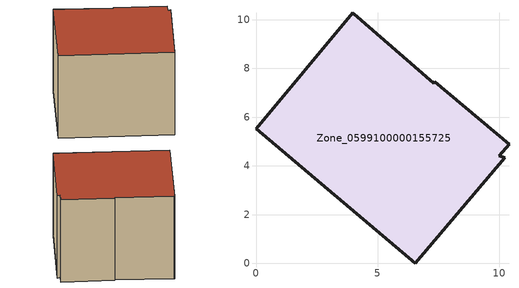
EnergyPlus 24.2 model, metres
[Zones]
Zone_0599100000155725
 floor ground (C_G): 7.34,7.45 10.39,4.88 9.99,4.41 10.21,4.34 6.54,0 0,5.53 3.97,10.29 4.02,10.24 7.29,7.39 z0.16
 wall outside (C_F): 7.29,7.39 4.02,10.24 3.97,10.29 0,5.53 6.54,0 10.21,4.34 9.99,4.41 10.39,4.88 7.34,7.45 7.29,7.39 z0.16:7.4
 roof outside (C_R): 10.39,4.88 7.34,7.45 7.29,7.39 4.02,10.24 3.97,10.29 0,5.53 6.54,0 10.21,4.34 9.99,4.41 z7.4
[BUILDING]
Pand.0599100000155725: North Axis=0; Terrain=City; Loads Convergence Tolerance Value=0.04; Temperature Convergence Tolerance Value=0.4; Solar Distribution=FullExterior; Maximum Number of Warmup Days=25; Minimum Number of Warmup Days=1
[Site:Location]
Rotterdam.The.Hague.AP_ZH_NLD Design_Conditions: Latitude=51.96; Longitude=4.45; Time Zone=1; Elevation=-4.5
[SITE:GROUNDTEMPERATURE:BUILDINGSURFACE]
18, 18, 18, 18, 18, 18, 18, 18, 18, 18, 18, 18
[MATERIAL] Thermal Absorptance=0.9; Solar Absorptance=0.7; Visible Absorptance=0.7
Name | Roughness | Thickness | Conductivity | Density | Specific Heat
G.TC.1946-1964 | MediumSmooth | 0.15 | 1 | 540 | 1210
F.TC.1946-1964 | Rough | 0.3 | 0.857143 | 1920 | 840
R.TC.1946-1964 | MediumRough | 0.2 | 0.235294 | 1500 | 1000
[CONSTRUCTION]
C_G: G.TC.1946-1964
C_F: F.TC.1946-1964
C_R: R.TC.1946-1964
[ZONE]
Zone_0599100000155725: Type=1; Multiplier=1; Ceiling Height=Autocalculate; Volume=Autocalculate; Floor Area=autocalculate; Part of Total Floor Area=Yes
[ZONEINFILTRATION:DESIGNFLOWRATE]
Infil_Zone_0599100000155725: Zone or ZoneList or Space or SpaceList=Zone_0599100000155725; Schedule=AlwaysOn; Design Flow Rate Calculation Method=Flow/Area; Flow Rate per Floor Area=0.003; Constant Term Coefficient=1; Temperature Term Coefficient=0; Velocity Term Coefficient=0; Velocity Squared Term Coefficient=0
[HVACTEMPLATE:ZONE:IDEALLOADSAIRSYSTEM]
Zone_0599100000155725: Maximum Heating Supply Air Temperature=50; Minimum Cooling Supply Air Temperature=13; Maximum Heating Supply Air Humidity Ratio=0.0156; Minimum Cooling Supply Air Humidity Ratio=0.0077; Heating Limit=NoLimit; Cooling Limit=NoLimit; Dehumidification Control Type=ConstantSensibleHeatRatio; Cooling Sensible Heat Ratio=0.7; Dehumidification Setpoint=60; Humidification Control Type=None; Humidification Setpoint=30; Outdoor Air Method=None; Outdoor Air Flow Rate per Person=0.00944; Outdoor Air Flow Rate per Zone Floor Area=0; Outdoor Air Flow Rate per Zone=0; Demand Controlled Ventilation Type=None; Outdoor Air Economizer Type=NoEconomizer; Heat Recovery Type=None; Sensible Heat Recovery Effectiveness=0.7; Latent Heat Recovery Effectiveness=0.65
[ZONECONTROL:THERMOSTAT]
ThermostatControl_Zone_0599100000155725: Zone or ZoneList=Zone_0599100000155725; Control Type Schedule=DualSetpointControlType; Control 1=Thermostat_Zone_0599100000155725; Temperature Difference Between Cutout And Setpoint=0
[THERMOSTATSETPOINT:DUALSETPOINT]
Thermostat_Zone_0599100000155725: Heating Setpoint Temperature Schedule=HeatingSetpoint_Zone_0599100000155725; Cooling Setpoint Temperature Schedule=CoolingSetpoint_Zone_0599100000155725
[SCHEDULE:COMPACT]
HeatingSetpoint_Zone_0599100000155725: Through: 12/31, For: AllDays, Until: 24:00, 21
CoolingSetpoint_Zone_0599100000155725: Through: 12/31, For: AllDays, Until: 24:00, 24
DualSetpointControlType: Through: 12/31, For: AllDays, Until: 24:00, 4
AlwaysOn: Through: 12/31, For: AllDays, Until: 24:00, 1
